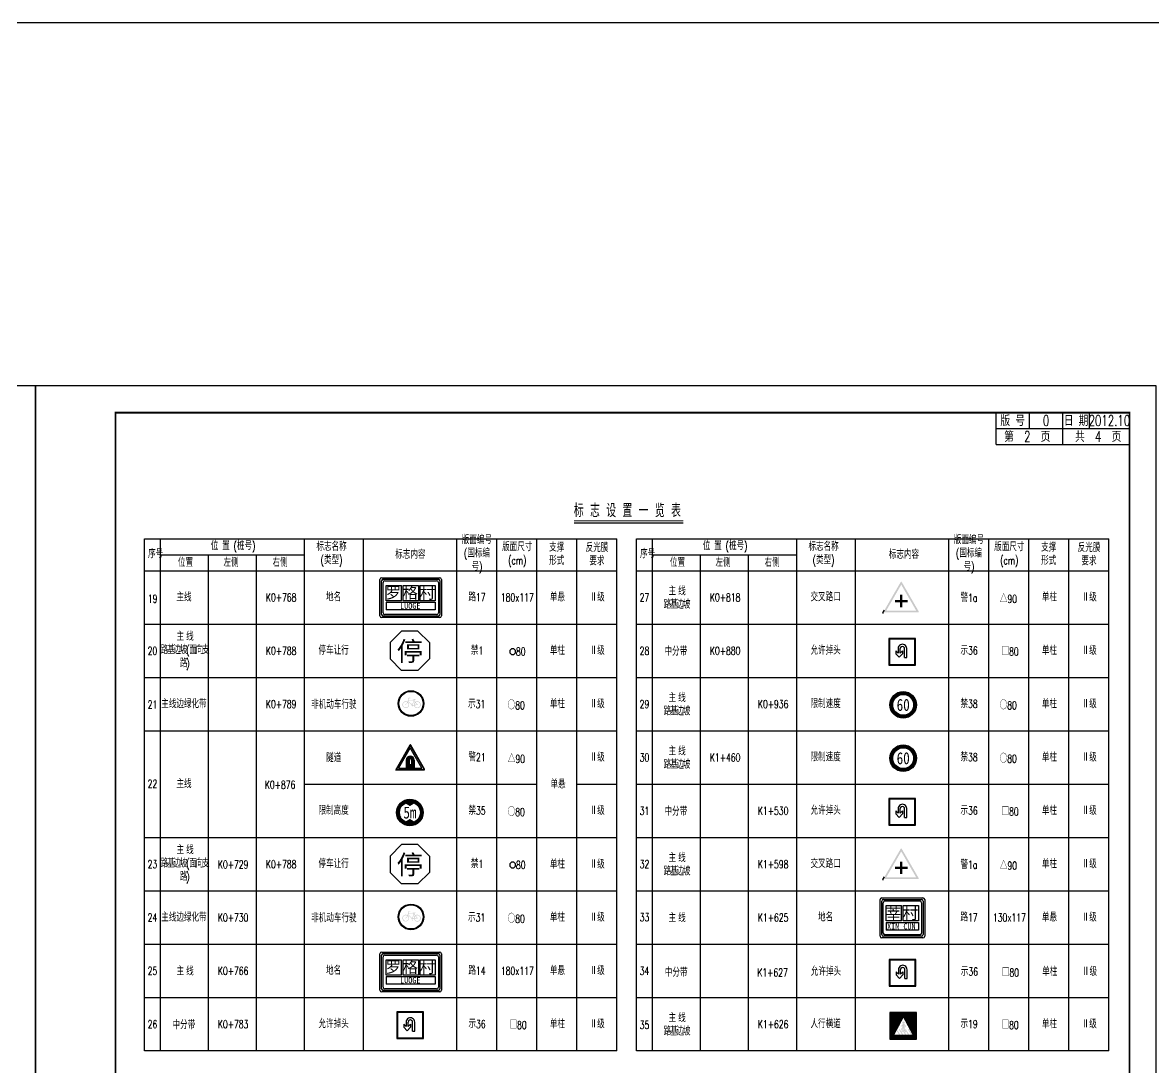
# Model space of a CAD drawing. Extents: x 9922 to 15217, y 1175 to 2938.
# Drawn here: x 13584.8 to 14008.6, y 1935.2 to 2326.8 of the extents above; entities that cross this region are included whole.
import ezdxf
from ezdxf.enums import TextEntityAlignment as Align

# ---------------------------------------------------------------- set-up
doc = ezdxf.new("R2010")
doc.units = 0
doc.header["$LTSCALE"] = 5
doc.layers.get('0').update_dxf_attribs({"linetype": 'CONTINUOUS'})
for name, color, linetype in [('1', 7, 'CONTINUOUS'), ('2', 7, 'CONTINUOUS'), ('J-交通标志', 4, 'CONTINUOUS'), ('PP-COM', 7, 'CONTINUOUS'), ('交通标志', 7, 'CONTINUOUS'), ('内框', 4, 'CONTINUOUS'), ('图框', 7, 'CONTINUOUS'), ('尺寸标注', 4, 'CONTINUOUS'), ('文字字符', 7, 'CONTINUOUS'), ('文字框', 8, 'CONTINUOUS'), ('文字表格', 7, 'CONTINUOUS'), ('标志', 4, 'CONTINUOUS'), ('标志牌', 7, 'CONTINUOUS'), ('汉字', 7, 'CONTINUOUS'), ('表格线', 7, 'CONTINUOUS')]:
    doc.layers.add(name, color=color, linetype=linetype)
doc.styles.add('ht', font='SIMHEI.TTF', dxfattribs={"width": 0.4})
doc.styles.get("Standard").update_dxf_attribs({"font": 'simplex1.shx', "width": 0.7, "bigfont": 'hztxt.shx'})
doc.styles.add('黑体', font='SIMHEI.TTF')

# ---------------------------------------------------------------- blocks, each defined once
blk = doc.blocks.new('diming3')
at = {"layer": '交通标志', "linetype": 'Continuous'}
for p, q in [((4079.489835704027, 1494.216775774495), (4079.489835704027, 1537.016775774495)), ((4081.489835704027, 1539.016775774495), (4129.689835704027, 1539.016775774495)), ((4083.289835704027, 1537.216775774495), (4127.889835704027, 1537.216775774495)), ((4131.689835704027, 1537.016775774495), (4131.689835704027, 1494.216775774495)), ((4081.289835704027, 1496.016775774495), (4081.289835704027, 1535.216775774495)), ((4083.089835704027, 1497.816775774495), (4083.089835704027, 1533.416775774495)), ((4085.089835704027, 1535.416775774495), (4126.089835704027, 1535.416775774496)), ((4128.089835704027, 1533.416775774495), (4128.089835704027, 1497.816775774495)), ((4129.889835704027, 1535.216775774495), (4129.889835704027, 1496.016775774495)), ((4129.689835704027, 1492.216775774495), (4081.489835704027, 1492.216775774495)), ((4127.889835704027, 1494.016775774494), (4083.289835704027, 1494.016775774495)), ((4126.089835704027, 1495.816775774495), (4085.089835704027, 1495.816775774495))]:
    blk.add_line(p, q, dxfattribs=at)
for centre, start, end in [((4081.489835704027, 1537.016775774495), 90, 180), ((4083.289835704027, 1535.216775774495), 90, 180), ((4127.889835704027, 1535.216775774495), 0, 90), ((4129.689835704027, 1537.016775774495), 0, 90), ((4085.089835704027, 1533.416775774495), 90, 180), ((4126.089835704027, 1533.416775774495), 0, 90), ((4085.089835704027, 1497.816775774495), 180, 270), ((4126.089835704027, 1497.816775774495), 270, 0), ((4081.489835704027, 1494.216775774495), 180, 270), ((4083.289835704027, 1496.016775774495), 180, 270), ((4127.889835704027, 1496.016775774495), 270, 0), ((4129.689835704027, 1494.216775774495), 270, 0)]:
    blk.add_arc(centre, 2, start, end, dxfattribs=at)
at = {"layer": '文字框', "linetype": 'Continuous'}
for p, q in [((4086.689835704027, 1530.016775774495), (4104.689835704027, 1530.016775774495)), ((4086.689835704027, 1512.016775774495), (4086.689835704027, 1530.016775774495)), ((4104.689835704027, 1512.016775774495), (4104.689835704027, 1530.016775774495)), ((4106.489835704027, 1530.016775774495), (4124.489835704027, 1530.016775774495)), ((4106.489835704027, 1512.016775774495), (4106.489835704027, 1530.016775774495)), ((4124.489835704027, 1530.016775774495), (4124.489835704027, 1512.016775774495)), ((4104.689835704027, 1512.016775774495), (4086.689835704027, 1512.016775774495)), ((4086.689835704027, 1510.216775774495), (4086.689835704027, 1501.216775774495)), ((4086.689835704027, 1510.216775774495), (4124.489835704027, 1510.216775774495)), ((4124.489835704027, 1512.016775774495), (4106.489835704027, 1512.016775774495)), ((4124.489835704028, 1510.216775774496), (4124.489835704027, 1501.216775774495)), ((4124.489835704027, 1501.216775774495), (4086.689835704027, 1501.216775774495))]:
    blk.add_line(p, q, dxfattribs=at)
at = {"layer": '汉字', "linetype": 'Continuous', "style": 'ht'}
for s, height, p in [('莘', 13.2, (4086.13735054474, 1514.248073071503)), ('村', 13.2, (4106.021562560826, 1514.248073071503)), ('XIN CUN', 7, (4087.655860195464, 1502.21818507919))]:
    blk.add_text(s, height=height, dxfattribs=at).set_placement(p)
blk = doc.blocks.new('diaotou')
at = {"layer": '文字字符'}
for p, q in [((-9.396435579184526, 21.40650153149227), (-9.396435579184526, 16.85385567003368)), ((-9.396435579184526, 21.40650153149227), (-6.101562972147349, 17.82942264034591)), ((-6.101562972147349, 24.90228167977193), (-6.101562972147349, 17.82942264034591)), ((-2.883151917896157, 17.87007201178039), (-2.883020566384857, 24.73968419403582)), ((-2.883151917896157, 17.87007201178039), (0.4068361635759175, 21.3658521600596)), ((0.4068361635759175, 21.3658521600596), (0.4068361635759175, 16.89450504146771)), ((3.457640832747074, 11.20370070532681), (3.457640832747074, 25.02422381270617)), ((6.711840400606434, 11.20370070532681), (6.711840400606434, 24.94293105120596)), ((-4.385568606024663, 11.56953308549828), (-9.396435579184526, 16.85385567003368)), ((0.4068361635759175, 16.89450504146771), (-4.385568606024663, 11.56953308549828)), ((3.457640832747074, 11.20370070532681), (6.711840400606434, 11.20370070532681))]:
    blk.add_line(p, q, dxfattribs=at)
for points in [[(19.99906267695451, 0), (19.99906267695451, 39.99812535390538), (-19.99906267694996, 39.99812535390538), (-19.99906267695451, 0)], [(18.97822048214357, 1.020842194810484), (18.97822048214357, 38.97728315909444), (-18.97822048213811, 38.97728315909444), (-18.97822048214357, 1.020842194810484)]]:
    blk.add_lwpolyline(points, close=True, dxfattribs=at)
for centre, radius, start, end in [((0.3055199071354764, 24.80244759557445), 6.407860631003816, 358.7437688651758, 179.1072990752227), ((0.2969057422292281, 24.66812610764009), 3.180731344825718, 353.571994391551, 178.7108869535317)]:
    blk.add_arc(centre, radius, start, end, dxfattribs=at)
blk = doc.blocks.new('xiansu')
at = {"layer": '2'}
h = blk.add_hatch(dxfattribs=at)
h.set_pattern_fill('SACNCR', color=0, scale=0.3165740969017776, angle=90, style=0)
h.set_pattern_definition([(135, (-762.3263884412981, -484.6773739296464), (-0.5330468384013991, -0.533046838401399), []), (135, (-762.3263884412981, -484.1443264652835), (-0.5330468384013991, -0.533046838401399), [0, -0.753842068247358])])
h.paths.add_polyline_path([(4182.541192484035, 712.10567746785, 1), (4220.370288563022, 712.10567746785, 1)])
h.paths.add_polyline_path([(4217.114236224997, 712.10567746785, -1), (4185.797244822062, 712.10567746785, -1)], flags=16)
at = {"layer": 'J-交通标志', "color": 0}
blk.add_circle((4201.356715766041, 712.0554861697174), 19.99989881883577, dxfattribs=at)
at = {"layer": '内框', "color": 0}
for radius in [18.91454803949361, 15.65849570146714]:
    blk.add_circle((4201.455740523529, 712.10567746785), radius, dxfattribs=at)
at = {"layer": '标志', "color": 0, "linetype": 'Continuous', "style": '黑体', "width": 0.8}
blk.add_text('60', height=18, dxfattribs=at).set_placement((4201.455740523529, 712.10567746785), align=Align.MIDDLE_CENTER)
blk = doc.blocks.new('xiangao1')
at = {"layer": '2'}
h = blk.add_hatch(dxfattribs=at)
h.set_pattern_fill('SACNCR', scale=0.0791435242254444, angle=90, style=0)
h.set_pattern_definition([(135, (2317.584698442243, -360.0879391594059), (-0.1332617096003498, -0.1332617096003497), []), (135, (2317.584698442243, -359.9546772933152), (-0.1332617096003498, -0.1332617096003497), [0, -0.1884605170618395])])
h.paths.add_polyline_path([(3553.801593673576, -60.8921763100318, 1), (3563.258867693323, -60.8921763100318, 1)])
h.paths.add_polyline_path([(3562.444854608817, -60.8921763100318, -1), (3554.615606758083, -60.8921763100318, -1)], flags=16)
at = {"layer": '标志', "linetype": 'Continuous'}
h = blk.add_hatch(color=7, dxfattribs=at)
edge = h.paths.add_edge_path()
edge.add_line((3558.505474494078, -58.47763066485902), (3556.696849184053, -57.43342035525257))
edge.add_arc((3558.53023068345, -60.89217631003118), 3.914623925366156, 62.501910019587, 117.92670436806691, ccw=False)
edge.add_line((3560.337687097813, -57.41980222488024), (3558.505474494078, -58.47763066485902))
h = blk.add_hatch(color=7, dxfattribs=at)
edge = h.paths.add_edge_path()
edge.add_line((3558.505474494078, -63.30672195520464), (3560.337687097813, -64.36455039518347))
edge.add_arc((3558.53023068345, -60.89217631003152), 3.914623925366981, 242.0732956319357, 297.4980899804042, ccw=False)
edge.add_line((3556.696849184052, -64.35093226481104), (3558.505474494078, -63.30672195520464))
at = {"layer": 'J-交通标志', "color": 7}
blk.add_circle((3558.505474494078, -60.90472413456496), 4.999974704708942, dxfattribs=at)
at = {"layer": '内框', "color": 7}
for radius in [4.728637009873403, 3.914623925366785]:
    blk.add_circle((3558.53023068345, -60.8921763100318), radius, dxfattribs=at)
at = {"layer": '尺寸标注', "color": 7, "linetype": 'Continuous'}
for centre, radius, start, end in [((3558.53023068345, -60.89217631003118), 3.914623925366156, 62.50191001960403, 117.9267043680608), ((3558.53023068345, -60.89217631003152), 3.914623925366981, 242.0732956319407, 297.4980899803952)]:
    blk.add_arc(centre, radius, start, end, dxfattribs=at)
at = {"layer": '标志', "color": 7, "linetype": 'Continuous', "style": '黑体', "width": 0.8}
blk.add_text('5m', height=4.5, dxfattribs=at).set_placement((3558.53023068345, -60.8921763100318), align=Align.MIDDLE_CENTER)
blk = doc.blocks.new('suidao')
at = {"layer": '1'}
h = blk.add_hatch(color=7, dxfattribs=at)
h.paths.add_polyline_path([(3489.163100171733, -42.9670430532401, 0.5773502691896254), (3487.955332983272, -42.9670430532401), (3468.027028150677, -77.48387953201609, 0.5773502691896583), (3468.630911744906, -78.52983659908068), (3508.487521410099, -78.52983659908068, 0.5773502691896254), (3509.091405004329, -77.48387953201609)])
h.paths.add_polyline_path([(3488.559216577503, -46.10491425443252), (3506.071987033177, -76.43792246495241), (3471.046446121828, -76.43792246495241)], flags=16)
at = {"layer": '标志', "linetype": 'Continuous'}
h = blk.add_hatch(color=7, dxfattribs=at)
edge = h.paths.add_edge_path()
edge.add_arc((3488.583108286459, -64.43789940617421), 5, 0, 180)
edge.add_line((3483.583108286459, -64.43789940617421), (3483.583108286459, -75.43789940617421))
edge.add_line((3483.583108286459, -75.43789940617421), (3482.583108286459, -75.43789940617421))
edge.add_line((3482.583108286459, -75.43789940617421), (3482.583108286459, -64.43789940617421))
edge.add_arc((3488.583108286459, -64.43789940617421), 6, 0, 180, ccw=False)
edge.add_line((3494.583108286459, -64.43789940617421), (3494.583108286459, -75.43789940617421))
edge.add_line((3494.583108286459, -75.43789940617421), (3493.583108286459, -75.43789940617421))
edge.add_line((3493.583108286459, -75.43789940617421), (3493.583108286459, -64.43789940617421))
h = blk.add_hatch(color=7, dxfattribs=at)
edge = h.paths.add_edge_path()
edge.add_line((3483.983108286459, -75.15467491996787), (3486.783108286459, -71.18953211307644))
edge.add_line((3486.78310828646, -71.18953211307644), (3486.78310828646, -64.43789940617421))
edge.add_arc((3488.58310828646, -64.42251475959961), 1.800065745284769, -0.48969658587282083, 180.4896965858598, ccw=False)
edge.add_line((3490.383108286459, -64.43789940617398), (3490.38310828646, -71.18953211307621))
edge.add_line((3490.38310828646, -71.18953211307621), (3493.18310828646, -75.15467491996742))
edge.add_line((3493.18310828646, -75.15467491996742), (3493.18310828646, -64.43789940617421))
edge.add_arc((3488.583108286459, -64.43789940617421), 4.6, 0, 180)
edge.add_line((3483.983108286459, -64.43789940617421), (3483.983108286459, -75.15467491996787))
blk.add_hatch(color=7, dxfattribs=at).paths.add_polyline_path([(3487.27278621391, -71.18953211307621), (3489.89343035901, -71.18953211307598), (3492.893430359009, -75.43789940617444), (3484.27278621391, -75.43789940617421)])
at = {"layer": '1', "color": 7, "linetype": 'ByBlock'}
blk.add_lwpolyline([(3467.739833711093, -79.02642276423421), (3509.418827521512, -79.02642276423512, 0.5773395539759058), (3509.999495599997, -78.02071348099571), (3489.163724456213, -41.92941996658556, 0.5773200870172038), (3488.002440212046, -41.92933006037629), (3467.159217545409, -78.02062357478644, 0.5773911677442399)], format="xyb", close=True, dxfattribs=at)
at = {"layer": '内框', "color": 7}
blk.add_lwpolyline([(3468.59158508786, -78.53473354467451), (3508.567228422298, -78.53473354467451, 0.5773395539759099), (3509.147896500783, -77.52902426143555), (3489.163648329377, -42.91272129661002, 0.5773200870172047), (3488.002364085209, -42.91263139040075), (3468.010968922177, -77.52893435522628, 0.5773911677442352)], format="xyb", close=True, dxfattribs=at)
blk.add_lwpolyline([(3471.046493160382, -76.43789940617421), (3506.066935110146, -76.43789940617421), (3488.55984467657, -46.11247804014124)], close=True, dxfattribs=at)
at = {"layer": '尺寸标注', "color": 7, "linetype": 'Continuous'}
for p, q in [((3482.583108286459, -64.43789940617421), (3482.583108286459, -75.43789940617421)), ((3483.583108286459, -64.43789940617421), (3483.583108286459, -75.43789940617421)), ((3483.983108286459, -64.43789940617421), (3483.983108286459, -75.15467491996787)), ((3486.78310828646, -64.43789940617421), (3486.78310828646, -71.18953211307644)), ((3490.383108286459, -64.43789940617398), (3490.38310828646, -71.18953211307621)), ((3493.18310828646, -64.43789940617421), (3493.18310828646, -75.15467491996742)), ((3493.583108286459, -64.43789940617421), (3493.583108286459, -75.43789940617421)), ((3494.583108286459, -64.43789940617421), (3494.583108286459, -75.43789940617421)), ((3466.578354560955, -79.02642276423467), (3467.739833711093, -79.02642276423421)), ((3482.583108286459, -75.43789940617421), (3483.583108286459, -75.43789940617421)), ((3483.983108286459, -75.15467491996787), (3486.783108286459, -71.18953211307644)), ((3484.27278621391, -75.43789940617421), (3487.27278621391, -71.1895321130769)), ((3484.27278621391, -75.43789940617421), (3492.893430359009, -75.43789940617444)), ((3487.27278621391, -71.18953211307621), (3489.89343035901, -71.18953211307598)), ((3489.89343035901, -71.18953211307598), (3492.893430359009, -75.43789940617444)), ((3490.38310828646, -71.18953211307621), (3493.18310828646, -75.15467491996742)), ((3493.583108286459, -75.43789940617421), (3494.583108286459, -75.43789940617421))]:
    blk.add_line(p, q, dxfattribs=at)
for centre, radius, start, end in [((3488.583108286459, -64.43789940617421), 6, 0, 180), ((3488.583108286459, -64.43789940617421), 5, 0, 180), ((3488.583108286459, -64.43789940617421), 4.6, 0, 180), ((3488.58310828646, -64.42251475959961), 1.800065745284769, 359.5103034141272, 180.4896965858598)]:
    blk.add_arc(centre, radius, start, end, dxfattribs=at)
blk = doc.blocks.new('shi19')
at = {"layer": '交通标志', "linetype": 'Continuous'}
h = blk.add_hatch(dxfattribs=at)
h.set_pattern_fill('ANSI37', color=256, scale=0.5, style=0)
h.set_pattern_definition([(45, (-464.1133328384785, -103.8755469416377), (-1.122532015133644, 1.122532015133644), []), (135, (-464.1133328384785, -103.8755469416377), (-1.122532015133644, -1.122532015133644), [])])
h.paths.add_polyline_path([(18.97822048214357, 38.97728315909467), (-18.97822048213857, 38.97728315909467), (-18.97822048214312, 1.020842194810484), (18.97822048214357, 1.020842194810484)])
h.paths.add_polyline_path([(15.71383639329088, 5.766368364998926), (-14.54242162388982, 5.766368364998926), (0.5857073847028015, 33.80975351966072)], flags=16)
at = {"layer": '交通标志'}
h = blk.add_hatch(color=256, dxfattribs=at)
h.paths.add_polyline_path([(1.836160501565246, 20.58847870483419, -0.4929227476637501), (1.970290873061458, 20.72228760606663), (2.076939894310271, 20.70815568318653), (2.565357937280169, 19.65339855968773, -0.1007238254279254), (2.620330432586343, 19.4216393705567), (2.650627326235735, 18.47878398035505, 0.1621942034199534), (2.729085324383959, 18.2662980491416), (2.917776557093475, 18.03070313103467, 0.2611518920554956), (3.242580254878703, 17.89923486465091), (3.438166909673782, 17.9240673532961, 0.35844712940653), (3.75052865860016, 18.25525882577881), (3.854769752700122, 19.79067400703184, 0.1784310688526201), (3.738487268062272, 20.18704883763553), (2.019416219258346, 22.50316504891566, 0.1303412639691616), (1.398851494511746, 22.82442671915737, -0.1474758329713976), (-0.2449055131301066, 22.7158494045741), (-1.005172878271878, 22.14060206110503, 0.1588489739255415), (-1.259309431122347, 21.87153053280258), (-1.819096085305318, 20.93264045835826, -0.1462839377959379), (-2.171938827732447, 20.60874323338362), (-3.633570590722229, 19.89882409858114, 0.3964178702814232), (-3.866537863552367, 19.28699716020742), (-3.833565949894364, 19.20701330296993, 0.3898489240704199), (-3.393973236076363, 19.00202382668726), (-1.518296157605619, 19.59688344368328, -0.5300803261006457), (-1.363058288668526, 19.47446749865799), (-1.520033350949234, 17.29129642582734), (-2.448077846672277, 16.15362310387877, 0.1795943290689394), (-2.582305130872101, 15.76029078523948), (-2.445591681188034, 11.11301811325507, 0.2405856666618067), (-1.87969461451712, 10.20551501979776), (-1.447840810921662, 10.16087599677053, 0.280271727344787), (-0.9266248319381702, 11.02374006725108), (-0.9828879812566811, 15.35987785855946, -0.2217645267545478), (-0.7773982108642485, 15.82108423645764), (-0.2336614915052451, 16.29336565716017, -0.6223048171974646), (0.1614403888488596, 16.12718822703732), (0.2178513996623224, 15.17775841386697, 0.1080223328076682), (3.096637760671911, 10.26803993859335, 0.6574011639271888), (4.18131077529506, 11.30651557454826), (2.32831318465287, 14.55735705358961), (1.966744950212615, 15.59583268953907), (2.116227892622192, 18.38468563441006, 0.03699299083988415), (2.111342444553429, 18.47279730840205)])
h.paths.add_polyline_path([(2.378527601272253, 24.76162825737788, 1), (-1.321315143964057, 24.76162825737788, 1)])
h.paths.add_polyline_path([(-5.007378462159977, 14.85796889627704), (-6.575757193841127, 14.85796889627704), (-1.871749774793898, 6.962154756787413), (-0.3033710431127474, 6.962154756787413)])
h.paths.add_polyline_path([(-8.666099587247118, 13.50086014377598), (-9.409385831457257, 12.11591825304708), (-6.338981526834687, 6.962154756787413), (-4.770602795148989, 6.962154756787413)])
h.paths.add_polyline_path([(-0.2949419936021513, 14.64194068297343), (-0.4028103783593906, 12.19976715933285), (2.701842291960929, 6.962154756787413), (4.270221023644353, 6.962154756787413)])
h.paths.add_polyline_path([(4.033438318497247, 14.85796889627659), (2.465059586811549, 14.85796889627704), (7.169067005858778, 6.962154756787413), (8.737445737544476, 6.962154756787413)])
h.paths.add_polyline_path([(8.607044461521582, 14.85796889627704), (7.038665729840432, 14.85796889627704), (11.74267314888584, 6.962154756787413), (13.31105188057154, 6.962154756787413)])
for p, q in [((-14.54242162388982, 5.766368364998925), (0.5857073847028005, 33.80975351966072)), ((15.71383639329088, 5.766368364998925), (0.5857073847028005, 33.80975351966072)), ((-14.54242162388982, 5.766368364998925), (15.71383639329088, 5.766368364998925))]:
    blk.add_line(p, q, dxfattribs=at)
for points in [[(19.99906267695405, 0), (19.99906267695405, 39.99812535390561), (-19.99906267694951, 39.99812535390538), (-19.99906267695405, 0)], [(18.97822048214357, 1.020842194810484), (18.97822048214357, 38.97728315909467), (-18.97822048213857, 38.97728315909467), (-18.97822048214312, 1.020842194810484)]]:
    blk.add_lwpolyline(points, close=True, dxfattribs=at)
blk = doc.blocks.new('shizijia a a')
blk.add_hatch(color=7).paths.add_polyline_path([(8134.427726569629, 1195.759747484561), (8134.427726569629, 1192.95974748456), (8128.427726569629, 1192.95974748456), (8128.427726569629, 1186.95974748456), (8125.62772656963, 1186.95974748456), (8125.62772656963, 1192.95974748456), (8119.627726569628, 1192.95974748456), (8119.62772656963, 1195.759747484561), (8125.62772656963, 1195.759747484561), (8125.62772656963, 1201.759747484561), (8128.427726569629, 1201.759747484561), (8128.427726569629, 1195.759747484561)])
at = {"layer": '1'}
h = blk.add_hatch(color=7, dxfattribs=at)
h.paths.add_polyline_path([(8127.667145291669, 1216.69794115902, 0.5773502691896254), (8126.459378103209, 1216.69794115902), (8106.531073270613, 1182.181104680244, 0.5773502691896583), (8107.134956864842, 1181.13514761318), (8146.991566530036, 1181.13514761318, 0.5773502691896254), (8147.595450124265, 1182.181104680244)])
h.paths.add_polyline_path([(8127.06326169744, 1213.560069957828), (8144.576032153112, 1183.227061747308), (8109.550491241764, 1183.227061747308)], flags=16)
at = {"layer": '尺寸标注', "color": 7, "linetype": 'Continuous'}
for p, q in [((8106.910200293611, 1183.803508128995), (8105.08239968089, 1180.638561448026)), ((8105.08239968089, 1180.638561448026), (8106.243878831028, 1180.638561448026))]:
    blk.add_line(p, q, dxfattribs=at)
blk = doc.blocks.new('diming6')
at = {"layer": '交通标志', "linetype": 'Continuous'}
for p, q in [((4338.773519139604, 1389.592643397272), (4338.773519139604, 1432.392643397272)), ((4340.573519139603, 1391.392643397272), (4340.573519139603, 1430.592643397272)), ((4340.773519139604, 1434.392643397272), (4408.773519139604, 1434.392643397272)), ((4342.573519139603, 1432.592643397272), (4406.973519139604, 1432.592643397272)), ((4344.373519139604, 1430.792643397272), (4405.173519139604, 1430.792643397272)), ((4408.973519139604, 1430.592643397272), (4408.973519139604, 1391.392643397272)), ((4410.773519139604, 1432.392643397272), (4410.773519139604, 1389.592643397272)), ((4342.373519139604, 1393.192643397272), (4342.373519139604, 1428.792643397272)), ((4407.173519139604, 1428.792643397272), (4407.173519139604, 1393.192643397272)), ((4405.173519139604, 1391.192643397272), (4344.373519139604, 1391.192643397272)), ((4408.773519139604, 1387.592643397272), (4340.773519139604, 1387.592643397272)), ((4406.973519139604, 1389.392643397272), (4342.573519139603, 1389.392643397272))]:
    blk.add_line(p, q, dxfattribs=at)
for centre, start, end in [((4340.773519139604, 1432.392643397272), 90, 180), ((4342.573519139603, 1430.592643397272), 90, 180), ((4344.373519139604, 1428.792643397272), 90, 180), ((4405.173519139604, 1428.792643397272), 0, 90), ((4406.973519139604, 1430.592643397272), 0, 90), ((4408.773519139604, 1432.392643397272), 0, 90), ((4342.573519139603, 1391.392643397272), 180, 270), ((4344.373519139604, 1393.192643397272), 180, 270), ((4405.173519139604, 1393.192643397272), 270, 0), ((4406.973519139604, 1391.392643397272), 270, 0), ((4340.773519139604, 1389.592643397272), 180, 270), ((4408.773519139604, 1389.592643397272), 270, 0)]:
    blk.add_arc(centre, 2, start, end, dxfattribs=at)
at = {"layer": '文字框', "linetype": 'Continuous'}
for p, q in [((4345.973519139604, 1425.392643397272), (4363.973519139604, 1425.392643397272)), ((4345.973519139604, 1407.392643397272), (4345.973519139604, 1425.392643397272)), ((4363.973519139604, 1407.392643397272), (4363.973519139604, 1425.392643397272)), ((4365.773519139604, 1425.392643397272), (4383.773519139604, 1425.392643397272)), ((4365.773519139604, 1407.392643397272), (4365.773519139604, 1425.392643397272)), ((4383.773519139604, 1425.392643397272), (4383.773519139604, 1407.392643397272)), ((4385.573519139604, 1425.392643397272), (4403.573519139603, 1425.392643397272)), ((4385.573519139603, 1425.392643397272), (4385.573519139603, 1407.392643397272)), ((4403.573519139604, 1425.392643397272), (4403.573519139603, 1407.392643397272)), ((4363.973519139604, 1407.392643397272), (4345.973519139604, 1407.392643397272)), ((4345.973519139604, 1405.592643397272), (4345.973519139604, 1396.592643397272)), ((4345.973519139604, 1405.592643397272), (4403.573519139603, 1405.592643397272)), ((4383.773519139604, 1407.392643397272), (4365.773519139604, 1407.392643397272)), ((4403.573519139603, 1407.392643397272), (4385.573519139603, 1407.392643397272)), ((4403.573519139603, 1405.592643397272), (4403.573519139603, 1396.592643397272)), ((4403.573519139603, 1396.592643397272), (4345.973519139604, 1396.592643397272))]:
    blk.add_line(p, q, dxfattribs=at)
at = {"layer": '汉字', "linetype": 'Continuous', "style": 'ht'}
for s, height, p in [('罗', 13.2, (4345.421033980317, 1410.138119442187)), ('格', 13.2, (4365.305245996403, 1410.138119442187)), ('村', 13.2, (4385.318070876329, 1409.830156229403)), ('LUOGE', 7, (4362.368738207428, 1397.899123025125))]:
    blk.add_text(s, height=height, dxfattribs=at).set_placement(p)
blk = doc.blocks.new('123')
at = {"layer": '图框'}
blk.add_lwpolyline([(10930.15521154882, 1893.643909131336), (10930.15521154882, 2190.643909131336), (10510.15521154882, 2190.643909131336), (10510.15521154882, 1893.643909131336)], close=True, dxfattribs=at)
blk = doc.blocks.new('lvdao')
at = {"layer": 'PP-COM'}
h = blk.add_hatch(color=7, dxfattribs=at)
edge = h.paths.add_edge_path(flags=16)
edge.add_line((14523.46466739802, 1582.310578600302), (14521.91494627475, 1584.268999675882))
edge.add_line((14521.91494627475, 1584.268999675882), (14519.77774400383, 1577.715721203945))
edge.add_line((14519.77774400383, 1577.715721203945), (14521.72467292111, 1577.992475471621))
edge.add_arc((14527.08789854932, 1578.340965234011), 5.374535724469826, 132.3880028085227, 183.7177184221885, ccw=False)
edge = h.paths.add_edge_path(flags=16)
edge.add_arc((14527.08789854932, 1578.340965234011), 4.4586703893677, 493.2182603036658, 542.8172017145539)
edge.add_line((14522.63461679159, 1578.121823208595), (14526.36020745503, 1578.651412710588))
edge.add_line((14526.36020745503, 1578.651412710587), (14524.03469293658, 1581.590223168883))
h.paths.add_polyline_path([(14519.22699420903, 1579.747042729658), (14519.22699420903, 1579.378146031856), (14518.8374468811, 1579.378146031856), (14519.11546794205, 1578.130392587861), (14521.26008623374, 1584.767091126725), (14513.0915076611, 1584.767091126725), (14512.94047534052, 1584.380951434397), (14518.70134047184, 1578.029178544768), (14518.40076717049, 1579.378146031856), (14517.90233761955, 1579.378146031856), (14517.90233761955, 1579.747042729658)], flags=16)
edge = h.paths.add_edge_path(flags=16)
edge.add_line((14526.59699354671, 1577.947029405154), (14522.74813992486, 1577.318108097138))
edge.add_arc((14527.08789854932, 1578.340965234011), 4.458670389367795, 193.2622534928826, 482.7823997859194)
edge.add_line((14524.6737515648, 1582.089516417893), (14527.12889555075, 1578.969051537569))
edge.add_arc((14527.08789854932, 1578.340965234011), 0.6294228775972854, 218.7459470685571, 446.2654372543259, ccw=False)
edge = h.paths.add_edge_path()
edge.add_arc((14519.06934649954, 1577.20102540491), 0.8756362199149581, 522.2876576286286, 630.7597406713694)
edge.add_line((14519.08095707471, 1576.325466164098), (14519.38151304585, 1574.976576454681))
edge.add_line((14519.38151304585, 1574.976576454681), (14518.98689611281, 1574.976576454681))
edge.add_line((14518.98689611281, 1574.976576454681), (14518.98689611281, 1574.64995783171))
edge.add_line((14518.98689611281, 1574.649957831709), (14520.50446189623, 1574.649957831709))
edge.add_line((14520.50446189623, 1574.649957831709), (14520.50446189623, 1574.976576454681))
edge.add_line((14520.50446189623, 1574.976576454681), (14519.81819275645, 1574.976576454681))
edge.add_line((14519.81819275646, 1574.976576454681), (14519.49326518909, 1576.434845442842))
edge.add_arc((14519.06934649954, 1577.20102540491), 0.8756362199150926, 298.9552582435237, 336.2172830024853)
edge.add_line((14519.87062487706, 1576.847908212834), (14521.84244897808, 1577.170113813417))
edge.add_arc((14527.08789854932, 1578.340965234011), 5.374535724469852, 192.5828807278207, 483.7068798928885)
edge.add_line((14524.1053304666, 1582.811974279574), (14522.22088285251, 1585.207089446842))
edge.add_line((14522.22088285251, 1585.207089446842), (14522.46989848825, 1585.970643195149))
edge.add_line((14522.46989848825, 1585.970643195149), (14523.2227608721, 1585.970643195149))
edge.add_line((14523.2227608721, 1585.970643195149), (14524.35973638045, 1586.569387398936))
edge.add_line((14524.35973638045, 1586.569387398936), (14524.35973638045, 1587.076017080773))
edge.add_line((14524.35973638045, 1587.076017080773), (14519.90782787093, 1586.929315825641))
edge.add_line((14519.90782787093, 1586.929315825641), (14519.55390756921, 1586.774999530261))
edge.add_line((14519.55390756921, 1586.774999530261), (14519.79843416603, 1586.408498375954))
edge.add_line((14519.79843416604, 1586.408498375954), (14521.63882177724, 1585.939119565464))
edge.add_line((14521.63882177723, 1585.939119565464), (14521.46242265348, 1585.393237899042))
edge.add_line((14521.46242265347, 1585.393237899042), (14513.33641488491, 1585.393237899042))
edge.add_line((14513.33641488491, 1585.393237899042), (14514.12811784664, 1587.417360529713))
edge.add_line((14514.12811784664, 1587.417360529713), (14513.53067781403, 1588.08702219306))
edge.add_line((14513.53067781403, 1588.08702219306), (14513.93205486456, 1588.445111555622))
edge.add_line((14513.93205486455, 1588.445111555622), (14516.11095728219, 1588.445111555622))
edge.add_line((14516.11095728219, 1588.445111555622), (14516.11095728219, 1589.201850028225))
edge.add_line((14516.11095728219, 1589.201850028226), (14513.44655494539, 1589.201850028226))
edge.add_line((14513.44655494539, 1589.201850028226), (14512.51290107852, 1588.101345586226))
edge.add_line((14512.51290107852, 1588.101345586225), (14513.27264971012, 1587.456784582499))
edge.add_line((14513.27264971012, 1587.456784582499), (14511.69762347233, 1582.970837649915))
edge.add_arc((14509.07070484623, 1578.381129593993), 5.288300436501276, 420.2153433020286, 770.6927707461815)
edge.add_line((14512.42072950771, 1582.47300645849), (14512.4885733877, 1583.225587600038))
edge.add_line((14512.4885733877, 1583.225587600038), (14512.64651174049, 1583.629383732658))
edge.add_line((14512.64651174049, 1583.629383732658), (14518.23521896888, 1577.467427454885))
edge = h.paths.add_edge_path(flags=16)
edge.add_arc((14501.92433135734, 1587.466740818487), 11.68343144765875, 310.96786710817463, 330.03058549394456, ccw=False)
edge.add_arc((14509.07070484623, 1578.381129593993), 0.5774381663015745, 90.00000000000301, 387.1743936606987, ccw=False)
edge.add_arc((14504.22407918993, 1584.981201951865), 7.730582310395268, 308.8248572095115, 338.257350668104)
edge.add_arc((14509.07070484624, 1578.381129593992), 4.405441710957541, 418.0084027421183, 767.5243627106129)
at = {"layer": 'J-交通标志', "color": 7}
blk.add_circle((14517.19925849728, 1580.265407532919), 19.99989881883577, dxfattribs=at)
at = {"layer": '内框', "color": 7}
blk.add_circle((14517.29828325477, 1580.315598831052), 18.91454803949361, dxfattribs=at)
blk = doc.blocks.new('series')
at = {"width": 0.75}
for tag, height, p in [('页码', 4, (-35.00000019351683, -18.99999978748997)), ('图名', 5, (-220.0000000007553, -281.9999998736282)), ('图号', 5, (-20.00000000087118, -281.9999997322674))]:
    blk.add_attdef(tag, text='', height=height, dxfattribs=at).set_placement(p, align=Align.MIDDLE_CENTER)
blk = doc.blocks.new('tingche')
at = {"layer": '2', "linetype": 'Continuous'}
for p, q in [((14717.89453361458, 1579.385943098262), (14707.07061161165, 1568.562021095338)), ((14733.20187090918, 1579.385943098262), (14717.89453361458, 1579.385943098262)), ((14733.20187090918, 1579.385943098262), (14744.0257929121, 1568.562021095338)), ((14707.07061161165, 1568.562021095338), (14707.07061161165, 1553.254683800735)), ((14744.0257929121, 1568.562021095338), (14744.0257929121, 1553.254683800735)), ((14717.89453361458, 1542.430761797811), (14707.07061161165, 1553.254683800735)), ((14733.20187090918, 1542.430761797811), (14744.0257929121, 1553.254683800735)), ((14733.20187090918, 1542.43076179781), (14717.89453361458, 1542.430761797811))]:
    blk.add_line(p, q, dxfattribs=at)
at = {"layer": '标志', "color": 7, "linetype": 'Continuous', "style": '黑体'}
blk.add_text('停', height=18, dxfattribs=at).set_placement((14725.57539592152, 1560.441509098617), align=Align.MIDDLE_CENTER)

msp = doc.modelspace()

# ---------------------------------------------------------------- linework, layer by layer
at = {"layer": '2', "linetype": 'Continuous'}
for points in [[(13001.21035502184, 2326.839812565893), (15214.54985947634, 2326.839812565893), (15217.07369245391, 1175.466651109664), (13001.21035502184, 1198.160229426163)], [(13769.44648711543, 2091.505929487677), (13768.82635499648, 2092.126943793228), (13767.94873194326, 2092.127567593352), (13767.32771763771, 2091.507435474396), (13767.32709383759, 2090.629812421182), (13767.94722595654, 2090.008798115631), (13768.82484900976, 2090.008174315508), (13769.44586331531, 2090.628306434463)], [(13769.44648711543, 2011.505929487677), (13768.82635499647, 2012.126943793227), (13767.94873194326, 2012.127567593351), (13767.32771763771, 2011.507435474395), (13767.32709383759, 2010.629812421181), (13767.94722595654, 2010.008798115631), (13768.82484900976, 2010.008174315507), (13769.44586331531, 2010.628306434463)]]:
    msp.add_lwpolyline(points, close=True, dxfattribs=at)
at = {"layer": '图框'}
for p, q in [((13949.59698836479, 2168.643909347452), (13949.59698836479, 2180.643909368854)), ((13962.09698836479, 2174.643909340241), (13962.09698836479, 2180.643909333029)), ((13974.59698836479, 2174.643909340241), (13974.59698836479, 2180.643909333029)), ((13984.59698836479, 2174.643909340241), (13984.59698836479, 2180.643909333029)), ((13949.59698836479, 2174.64390934024), (13999.59698836911, 2174.64390934024)), ((13974.59698836479, 2168.643909347453), (13974.59698836479, 2174.643909340241)), ((13949.59698836479, 2168.643909347452), (13999.59698836911, 2168.643909347452))]:
    msp.add_line(p, q, dxfattribs=at)
at = {"layer": '图框', "const_width": 0.7}
msp.add_lwpolyline([(13999.5969883607, 2180.643909404912), (13619.59698836093, 2180.64390913087), (13619.59698856046, 1903.643909131336), (13999.59698856, 1903.643909405146), (13999.59698836046, 2180.643909404679)], dxfattribs=at)
at = {"layer": '尺寸标注', "color": 7, "linetype": 'Continuous'}
msp.add_line((13791.42940717654, 2139.372474541371), (13832.34629111541, 2139.372474541371), dxfattribs=at)
at = {"layer": '尺寸标注', "color": 7, "linetype": 'Continuous', "const_width": 0.4}
msp.add_lwpolyline([(13791.42940717654, 2140.092474541371), (13832.34629111541, 2140.092474541371)], dxfattribs=at)
at = {"layer": '文字表格', "linetype": 'Continuous'}
for p, q in [((13636.47723919865, 1941.37247454137), (13636.47723919865, 2133.37247454137)), ((13690.47723919865, 1941.37247454137), (13690.47723919865, 2133.37247454137)), ((13712.47723919865, 1941.37247454137), (13712.47723919865, 2133.37247454137)), ((13747.47723919865, 1941.37247454137), (13747.47723919865, 2133.37247454137)), ((13762.47723919865, 1941.37247454137), (13762.47723919865, 2133.37247454137)), ((13777.47723919865, 1941.37247454137), (13777.47723919865, 2133.37247454137)), ((13792.47723919865, 1941.37247454137), (13792.47723919865, 2133.37247454137)), ((13820.88163636339, 1941.37247454137), (13820.88163636339, 2133.37247454137)), ((13874.88163636339, 1941.37247454137), (13874.88163636339, 2133.37247454137)), ((13896.88163636339, 1941.37247454137), (13896.88163636339, 2133.37247454137)), ((13931.88163636339, 1941.37247454137), (13931.88163636339, 2133.37247454137)), ((13946.88163636339, 1941.37247454137), (13946.88163636339, 2133.37247454137)), ((13961.88163636339, 1941.37247454137), (13961.88163636339, 2133.37247454137)), ((13976.88163636339, 1941.37247454137), (13976.88163636339, 2133.37247454137)), ((13636.47723919865, 2127.37247454137), (13690.47723919865, 2127.37247454137)), ((13654.47723919865, 1941.37247454137), (13654.47723919865, 2127.37247454137)), ((13672.47723919865, 1941.37247454137), (13672.47723919865, 2127.37247454137)), ((13820.88163636339, 2127.37247454137), (13874.88163636339, 2127.37247454137)), ((13838.88163636339, 1941.37247454137), (13838.88163636339, 2127.37247454137)), ((13856.88163636339, 1941.37247454137), (13856.88163636339, 2127.37247454137)), ((13630.47723919865, 2121.37247454137), (13807.47723919865, 2121.37247454137)), ((13814.88163636339, 2121.37247454137), (13991.88163636339, 2121.37247454137)), ((13630.47723919865, 2101.372474541371), (13807.47723919865, 2101.372474541371)), ((13814.88163636339, 2101.37247454137), (13991.88163636339, 2101.37247454137)), ((13630.47723919865, 2081.372474541371), (13807.47723919865, 2081.372474541371)), ((13792.47723919865, 2081.372474541371), (13807.47723919865, 2081.37247454137)), ((13814.88163636339, 2081.37247454137), (13991.88163636339, 2081.37247454137)), ((13630.47723919865, 2061.372474541371), (13807.47723919865, 2061.372474541371)), ((13630.47723919865, 2061.372474541371), (13807.47723919865, 2061.372474541372)), ((13690.47723919865, 2041.37247454137), (13777.47723919865, 2041.37247454137)), ((13690.47723919865, 2041.37247454137), (13777.47723919865, 2041.372474541369)), ((13690.47723919865, 2041.37247454137), (13777.47723919865, 2041.37247454137))]:
    msp.add_line(p, q, dxfattribs=at)
at = {"layer": '表格线', "color": 1, "linetype": 'Continuous'}
for p, q in [((13630.47723919865, 2133.37247454137), (13807.47723919865, 2133.37247454137)), ((13630.47723919865, 1941.37247454137), (13630.47723919865, 2133.37247454137)), ((13807.47723919865, 1941.37247454137), (13807.47723919865, 2133.37247454137)), ((13814.88163636339, 2133.37247454137), (13991.88163636339, 2133.37247454137)), ((13814.88163636339, 1941.37247454137), (13814.88163636339, 2133.37247454137)), ((13991.88163636339, 1941.37247454137), (13991.88163636339, 2133.37247454137)), ((13807.47723919865, 1941.37247454137), (13630.47723919865, 1941.37247454137)), ((13991.88163636339, 1941.37247454137), (13814.88163636339, 1941.37247454137))]:
    msp.add_line(p, q, dxfattribs=at)
at = {"layer": '表格线', "linetype": 'Continuous'}
for p, q in [((13814.88163636339, 2061.37247454137), (13991.88163636339, 2061.37247454137)), ((13690.47723919865, 2041.372474541371), (13777.47723919864, 2041.372474541371)), ((13690.47723919865, 2041.372474541371), (13777.47723919864, 2041.37247454137)), ((13792.47723919864, 2041.37247454137), (13807.47723919865, 2041.37247454137)), ((13814.88163636339, 2041.37247454137), (13991.88163636339, 2041.37247454137)), ((13630.47723919865, 2021.37247454137), (13807.47723919865, 2021.37247454137)), ((13814.88163636339, 2021.37247454137), (13991.88163636339, 2021.37247454137)), ((13630.47723919865, 2001.37247454137), (13807.47723919865, 2001.37247454137)), ((13814.88163636339, 2001.37247454137), (13991.88163636339, 2001.372474541377)), ((13630.47723919865, 1981.37247454137), (13807.47723919865, 1981.37247454137)), ((13814.88163636339, 1981.372474541373), (13991.88163636339, 1981.37247454137)), ((13976.88163636339, 1981.37247454137), (13991.88163636339, 1981.37247454137)), ((13630.47723919865, 1961.37247454137), (13807.47723919865, 1961.37247454137)), ((13814.88163636339, 1961.37247454137), (13991.88163636339, 1961.37247454137))]:
    msp.add_line(p, q, dxfattribs=at)

# ---------------------------------------------------------------- block references
at = {"layer": '2', "linetype": 'Continuous'}
for p in [(2659.441777011645, 0), (3079.441777011645, 0)]:
    msp.add_blockref('123', p, dxfattribs=at)
for name, p, xscale, yscale, zscale in [('tingche', (7839.647468661642, 1466.996376540387), 0.4000000000000909, 0.3999999999999773, 0.4), ('lvdao', (10246.1945325936, 1692.348249922012), 0.2400000000006912, 0.2400000000000659, 0.24), ('tingche', (7839.64746866164, 1386.996376540386), 0.4000000000000909, 0.3999999999999773, 0.4), ('lvdao', (10246.1945325936, 1612.348249922012), 0.2400000000006912, 0.2400000000000659, 0.24)]:
    msp.add_blockref(name, p, dxfattribs=dict(at, xscale=xscale, yscale=yscale, zscale=zscale))
at = {"layer": '交通标志', "linetype": 'Continuous', "xscale": 0.2500000000000119, "yscale": 0.2499999999133706, "zscale": 0.25, "rotation": 1.766244230682929e-05}
msp.add_blockref('shi19', (13914.79509817747, 1945.795116820166), dxfattribs=at)
at = {"layer": '图框'}
ref = msp.add_blockref('series', (14009.59698856046, 2190.643909131336), dxfattribs=at)
ref.add_attrib('页码', '第  2  页    共  4  页', dxfattribs={"layer": '0', "height": 4, "width": 0.7}).set_placement((13974.59698836695, 2171.643909343846), align=Align.MIDDLE_CENTER)
ref.add_attrib('图名', '标志设置一览表', dxfattribs={"layer": '0', "height": 5, "width": 0.7}).set_placement((13789.59698855971, 1908.643909257708), align=Align.MIDDLE_CENTER)
ref.add_attrib('图号', 'S2-13-4', dxfattribs={"layer": '0', "height": 5, "width": 0.65}).set_placement((13989.59698855959, 1908.643909399069), align=Align.MIDDLE_CENTER)
at = {"layer": '尺寸标注', "linetype": 'Continuous'}
for name, p, xscale, yscale, zscale in [('diming6', (12330.29626778222, 1659.76204530157), 0.319999999999709, 0.3199999999999363, 0.32), ('shizijia a a', (11313.40057664948, 1727.811855067038), 0.3200000000001637, 0.3199999999999932, 0.3200000000000001), ('diaotou', (13914.44078187247, 2086.025538443409), 0.25, 0.25, 0.25), ('suidao', (12857.92728085481, 2066.529249297629), 0.25, 0.25, 0.25), ('diaotou', (13914.44078187247, 2026.025538443409), 0.25, 0.25, 0.25), ('shizijia a a', (11313.40057664948, 1627.811855067034), 0.3200000000001637, 0.3199999999999932, 0.3200000000000001), ('diming3', (12600.72087361445, 1506.253010422472), 0.319999999999709, 0.3199999999999932, 0.3200000000000001), ('diming6', (12330.29626778222, 1519.450028600738), 0.319999999999709, 0.3199999999999363, 0.32), ('diaotou', (13914.56413303663, 1965.665912983983), 0.25, 0.25, 0.25), ('diaotou', (13730.03638470773, 1946.025538443412), 0.25, 0.25, 0.25)]:
    msp.add_blockref(name, p, dxfattribs=dict(at, xscale=xscale, yscale=yscale, zscale=zscale))
msp.add_blockref('xiangao1', (10171.40895318119, 2091.646717021163), dxfattribs=at)
at = {"layer": '标志牌', "color": 0, "linetype": 'Continuous', "xscale": 0.25, "yscale": 0.25, "zscale": 0.25}
for p in [(12864.44389623358, 1893.075327009919), (12864.44389623358, 1873.075327009918)]:
    msp.add_blockref('xiansu', p, dxfattribs=at)

# ---------------------------------------------------------------- texts
at = {"layer": '图框', "width": 0.7}
for s, p in [('版 号', (13955.84698836479, 2177.643909354548)), ('0', (13968.34698836479, 2177.643909336635)), ('日 期', (13979.59698836479, 2177.643909336635)), ('2012.10', (13992.09698836479, 2177.643909336635))]:
    msp.add_text(s, height=4, dxfattribs=at).set_placement(p, align=Align.MIDDLE_CENTER)
at = {"layer": '文字字符', "width": 0.7}
msp.add_text('标 志 设 置 一 览 表', height=5, dxfattribs=at).set_placement((13811.42020092174, 2141.451937846196), align=Align.CENTER)
at = {"layer": '文字表格', "linetype": 'Continuous', "width": 0.7}
for p in [(13631.78218186586, 2126.13378002749), (13816.1865790306, 2126.13378002749)]:
    msp.add_text('序号', height=3, dxfattribs=at).set_placement(p)
at = {"layer": '文字表格', "linetype": 'Continuous', "char_height": 3, "attachment_point": 5}
for s, insert, width in [('位 置 (桩号)', (13663.64967069623, 2130.173854931868), 50.26502491257952), ('标志名称\\P(类型)', (13700.56391538694, 2127.37247454137), 19.17335237658062), ('版面编号\\P(国标编号)', (13755.04255638768, 2127.402676358521), 12.76291022556461), ('版面尺寸\\P(cm)', (13770.16219615741, 2127.263841790495), 20.06154185427931), ('支撑\\P形式', (13784.93029260491, 2127.56353874041), 11.97058530845106), ('反光膜\\P要求', (13800.03481528447, 2127.436273147419), 11.44493410411042), ('位 置 (桩号)', (13848.05406786097, 2130.173854931868), 50.26502491257952), ('标志名称\\P(类型)', (13884.96831255168, 2127.37247454137), 19.17335237658062), ('版面编号\\P(国标编号)', (13939.44695355241, 2127.402676358521), 12.76291022556461), ('版面尺寸\\P(cm)', (13954.56659332215, 2127.263841790495), 20.06154185427931), ('支撑\\P形式', (13969.33468976965, 2127.56353874041), 11.97058530845106), ('反光膜\\P要求', (13984.4392124492, 2127.436273147419), 11.44493410411042), ('标志内容', (13730.09289106708, 2127.37247454137), 31.636044166391), ('标志内容', (13915.07813388375, 2127.37247454137), 31.636044166391), ('位置', (13645.78932296678, 2124.37247454137), 13.49865158215971), ('左侧', (13662.90245920084, 2124.37247454137), 17.38318666520991), ('右侧', (13681.28564586604, 2124.37247454137), 17.38318666520991), ('位置', (13830.19372013152, 2124.37247454137), 13.49865158215971), ('左侧', (13847.30685636557, 2124.37247454137), 17.38318666520991), ('右侧', (13865.69004303078, 2124.37247454137), 17.38318666520991), ('{\\T0.85;主 线\\P路基边坡}', (13829.84498051175, 2111.167388068605), 19.17335237658062), ('19', (13633.52630868764, 2110.900768018769), 7.659922278709928), ('主线', (13645.2457894468, 2111.372474541371), 19.17335237658062), ('K0+768', (13681.66883253125, 2111.37247454137), 19.17335237658062), ('地名', (13701.33302811095, 2111.440291186223), 19.17335237658062), ('路17', (13755.08473765175, 2111.430116446603), 12.76291022556461), ('180x117', (13770.1817821745, 2111.372474541371), 20.06154185427931), ('单悬', (13785.21021012941, 2111.372474541371), 11.97058530845106), ('Ⅱ级', (13800.10428354283, 2111.372474541371), 11.44493410411042), ('27', (13817.84804329344, 2111.37247454137), 7.659922278709928), ('K0+818', (13848.073229696, 2111.372474541371), 19.17335237658062), ('交叉路口', (13885.7374252757, 2111.440291186223), 19.17335237658062), ('警1a', (13939.45100262438, 2111.16205792765), 12.76291022556461), ('△90', (13954.24832988288, 2110.834676976659), 20.06154185427931), ('单柱', (13969.61460729415, 2111.372474541372), 11.97058530845106), ('Ⅱ级', (13984.50868070757, 2111.372474541371), 11.44493410411042), ('{\\T0.85;主 线\\P路基边坡(面向支路)}', (13645.44058334701, 2091.167388068602), 19.17335237658062), ('20', (13633.4436461287, 2091.346603058822), 7.659922278709928), ('K0+788', (13681.66883253126, 2091.37247454137), 19.17335237658062), ('停车让行', (13701.33302811096, 2091.44029118622), 19.17335237658062), ('禁1', (13755.08473765175, 2091.4301164466), 12.76291022556461), ('80', (13771.46105920141, 2091.087365848105), 20.06154185427931), ('单柱', (13785.21021012941, 2091.372474541372), 11.97058530845106), ('Ⅱ级', (13800.10428354283, 2091.372474541371), 11.44493410411042), ('28', (13817.84804329344, 2091.37247454137), 7.659922278709928), ('中分带', (13829.60114695848, 2091.047678568785), 19.17335237658062), ('K0+880', (13848.073229696, 2091.372474541368), 19.17335237658062), ('允许掉头', (13885.7374252757, 2091.440291186221), 19.17335237658062), ('示36', (13939.48913481649, 2091.430116446601), 12.76291022556461), ('□80', (13954.87012868883, 2091.087365848106), 20.06154185427931), ('单柱', (13969.61460729415, 2091.372474541369), 11.97058530845106), ('Ⅱ级', (13984.50868070757, 2091.372474541368), 11.44493410411042), ('21', (13633.4436461287, 2071.200706838662), 7.659922278709928), ('主线边绿化带', (13645.24578944681, 2071.372474541371), 19.17335237658062), ('K0+789', (13681.66883253126, 2071.372474541371), 19.17335237658062), ('非机动车行驶', (13701.44587930036, 2071.127312192251), 19.17335237658062), ('示31', (13754.93295467662, 2071.37247454137), 12.76291022556461), ('○80', (13769.76477941879, 2070.915433213926), 20.06154185427931), ('单柱', (13785.21021012941, 2071.372474541372), 11.97058530845106), ('Ⅱ级', (13800.10428354283, 2071.372474541371), 11.44493410411042), ('29', (13817.84804329344, 2071.37247454137), 7.659922278709928), ('{\\T0.85;主 线\\P路基边坡}', (13829.84498051175, 2071.167388068602), 19.17335237658062), ('K0+936', (13866.07322969599, 2071.372474541368), 19.17335237658062), ('限制速度', (13885.7374252757, 2071.440291186221), 19.17335237658062), ('禁38', (13939.48913481649, 2071.430116446601), 12.76291022556461), ('○80', (13954.16917658353, 2070.915433213923), 20.06154185427931), ('单柱', (13969.61460729415, 2071.372474541369), 11.97058530845106), ('Ⅱ级', (13984.50868070757, 2071.372474541368), 11.44493410411042), ('{\\T0.85;主 线\\P路基边坡}', (13829.84498051175, 2051.167388068601), 19.17335237658062), ('隧道', (13701.35024884167, 2051.17962979669), 19.17335237658062), ('警21', (13755.08473765175, 2051.430116446605), 12.76291022556461), ('△90', (13769.84393271814, 2050.83467697666), 20.06154185427931), ('Ⅱ级', (13800.10428354283, 2051.37247454137), 11.44493410411042), ('30', (13817.84804329344, 2051.37247454137), 7.659922278709928), ('K1+460', (13848.07322969599, 2051.372474541367), 19.17335237658062), ('限制速度', (13885.73742527569, 2051.44029118622), 19.17335237658062), ('禁38', (13939.48913481649, 2051.430116446601), 12.76291022556461), ('○80', (13954.16917658352, 2050.915433213922), 20.06154185427931), ('单柱', (13969.61460729414, 2051.372474541368), 11.97058530845106), ('Ⅱ级', (13984.50868070757, 2051.372474541367), 11.44493410411042), ('22', (13633.4436461287, 2041.544342046305), 7.659922278709928), ('主线', (13645.24578944681, 2041.393322244562), 19.17335237658062), ('单悬', (13785.44306599888, 2041.299468470002), 11.97058530845106), ('K0+876', (13681.27640748864, 2041.138941880737), 19.17335237658062), ('限制高度', (13701.33302811096, 2031.440291186224), 19.17335237658062), ('禁35', (13755.08473765175, 2031.430116446605), 12.76291022556461), ('○80', (13769.76477941879, 2030.915433213926), 20.06154185427931), ('Ⅱ级', (13800.10428354283, 2031.37247454137), 11.44493410411042), ('31', (13817.84804329344, 2031.37247454137), 7.659922278709928), ('中分带', (13829.60114695847, 2031.047678568784), 19.17335237658062), ('K1+530', (13866.07322969599, 2031.372474541367), 19.17335237658062), ('允许掉头', (13885.73742527569, 2031.44029118622), 19.17335237658062), ('示36', (13939.48913481649, 2031.430116446601), 12.76291022556461), ('□80', (13954.87012868883, 2031.087365848105), 20.06154185427931), ('单柱', (13969.61460729415, 2031.372474541368), 11.97058530845106), ('Ⅱ级', (13984.50868070757, 2031.372474541367), 11.44493410411042), ('{\\T0.85;主 线\\P路基边坡(面向支路)}', (13645.44058334701, 2011.167388068601), 19.17335237658062), ('停车让行', (13701.33302811096, 2011.44029118622), 19.17335237658062), ('禁1', (13755.08473765175, 2011.430116446599), 12.76291022556461), ('单柱', (13785.21021012941, 2011.253807431406), 11.97058530845106), ('Ⅱ级', (13800.10428354283, 2011.253807431406), 11.44493410411042), ('{\\T0.85;主 线\\P路基边坡}', (13829.84498051175, 2011.167388068602), 19.17335237658062), ('交叉路口', (13885.73742527569, 2011.44029118622), 19.17335237658062), ('单柱', (13969.61460729415, 2011.372474541368), 11.97058530845106), ('Ⅱ级', (13984.50868070757, 2011.372474541367), 11.44493410411042), ('23', (13633.4436461287, 2011.37247454137), 7.659922278709928), ('K0+729', (13663.66883253126, 2011.253807431405), 19.17335237658062), ('K0+788', (13681.66883253126, 2011.372474541369), 19.17335237658062), ('80', (13771.46105920141, 2011.087365848105), 20.06154185427931), ('32', (13817.84804329344, 2011.42324403468), 7.659922278709928), ('K1+598', (13866.07322969599, 2011.372474541367), 19.17335237658062), ('警1a', (13939.45100262438, 2011.162057927647), 12.76291022556461), ('△90', (13954.24832988288, 2010.834676976656), 20.06154185427931), ('24', (13633.4436461287, 1991.37247454137), 7.659922278709928), ('主线边绿化带', (13645.2457894468, 1991.37247454137), 19.17335237658062), ('K0+730', (13663.66883253126, 1991.37247454137), 19.17335237658062), ('非机动车行驶', (13701.44587930035, 1991.12731219225), 19.17335237658062), ('示31', (13754.93295467662, 1991.372474541369), 12.76291022556461), ('○80', (13769.76477941879, 1990.915433213925), 20.06154185427931), ('单柱', (13785.21021012941, 1991.372474541371), 11.97058530845106), ('Ⅱ级', (13800.10428354283, 1991.37247454137), 11.44493410411042), ('33', (13817.84804329344, 1991.461489836666), 7.659922278709928), ('{\\T0.85;主 线}', (13829.84498051175, 1991.167388068602), 19.17335237658062), ('K1+625', (13866.07322969599, 1991.372474541367), 19.17335237658062), ('地名', (13885.73742527569, 1991.44029118622), 19.17335237658062), ('路17', (13939.48913481649, 1991.430116446601), 12.76291022556461), ('130x117', (13954.58617933924, 1991.372474541368), 20.06154185427931), ('单悬', (13969.61460729415, 1991.372474541368), 11.97058530845106), ('Ⅱ级', (13984.50868070757, 1991.372474541367), 11.44493410411042), ('25', (13633.4436461287, 1971.37247454137), 7.659922278709928), ('{\\T0.85;主 线}', (13645.44058334701, 1971.167388068605), 19.17335237658062), ('K0+766', (13663.66883253126, 1971.372474541372), 19.17335237658062), ('地名', (13701.33302811096, 1971.440291186224), 19.17335237658062), ('路14', (13755.08473765175, 1971.430116446604), 12.76291022556461), ('180x117', (13770.1817821745, 1971.372474541372), 20.06154185427931), ('单悬', (13785.21021012941, 1971.372474541371), 11.97058530845106), ('Ⅱ级', (13800.10428354283, 1971.372474541371), 11.44493410411042), ('34', (13817.84804329344, 1971.37247454137), 7.659922278709928), ('中分带', (13829.72449812264, 1970.688053109359), 19.17335237658062), ('K1+627', (13865.85725162023, 1970.78417893915), 19.17335237658062), ('允许掉头', (13885.86077643986, 1971.080665726795), 19.17335237658062), ('示36', (13939.61248598066, 1971.070490987175), 12.76291022556461), ('□80', (13954.99347985299, 1970.72774038868), 20.06154185427931), ('单柱', (13969.73795845831, 1971.012849081943), 11.97058530845106), ('Ⅱ级', (13984.63203187173, 1971.012849081943), 11.44493410411042), ('{\\T0.85;主 线\\P路基边坡}', (13829.84498051175, 1951.167388068601), 19.17335237658062), ('26', (13633.4436461287, 1951.37247454137), 7.659922278709928), ('中分带', (13645.19674979374, 1951.047678568788), 19.17335237658062), ('K0+783', (13663.66883253126, 1951.372474541371), 19.17335237658062), ('允许掉头', (13701.33302811096, 1951.440291186224), 19.17335237658062), ('示36', (13755.08473765175, 1951.430116446604), 12.76291022556461), ('□80', (13770.46573152409, 1951.087365848109), 20.06154185427931), ('单柱', (13785.21021012941, 1951.372474541372), 11.97058530845106), ('Ⅱ级', (13800.10428354283, 1951.372474541371), 11.44493410411042), ('35', (13817.84804329345, 1951.113520794205), 7.659922278709928), ('K1+626', (13866.07322969599, 1951.372474541368), 19.17335237658062), ('人行横道', (13885.73742527569, 1951.44029118622), 19.17335237658062), ('示19', (13939.48913481649, 1951.4301164466), 12.76291022556461), ('□80', (13954.87012868883, 1951.087365848105), 20.06154185427931), ('单柱', (13969.61460729415, 1951.372474541369), 11.97058530845106), ('Ⅱ级', (13984.50868070757, 1951.372474541368), 11.44493410411042)]:
    msp.add_mtext(s, dxfattribs=dict(at, insert=insert, width=width))

doc.saveas('drawing.dxf')
